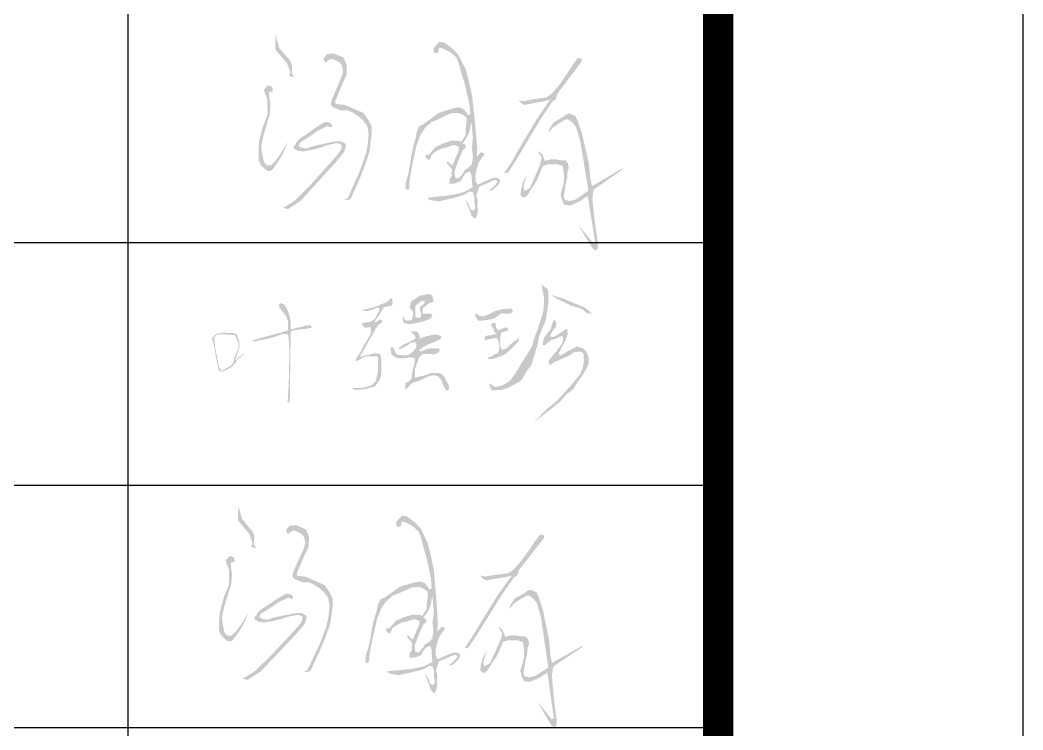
# Model space of a CAD drawing. Extents: x -3102990 to -851544, y -5293060 to -2540151.
# Drawn here: x -2246827 to -2243536, y -2664067 to -2661736 of the extents above; entities that cross this region are included whole.
import ezdxf

# ---------------------------------------------------------------- set-up
doc = ezdxf.new("R2010")
doc.units = 0
doc.header["$LTSCALE"] = 1000
doc.layers.get('0').update_dxf_attribs({"linetype": 'CONTINUOUS'})
doc.layers.add('HATCH', color=254, linetype='CONTINUOUS')
doc.layers.add('PUB_TITLE', color=4, linetype='CONTINUOUS')
doc.layers.add('yichutu', color=7, linetype='CONTINUOUS', true_color=0xffffff, plot=False)

# ---------------------------------------------------------------- blocks, each defined once
blk = doc.blocks.new('A$C16496DF1')
at = {"layer": 'HATCH'}
h = blk.add_hatch(color=256, dxfattribs=at)
h.paths.add_polyline_path([(102600, 10840.2), (102594, 10836.9), (102575.1, 10825.5), (102556.2, 10812), (102543.1, 10794.7), (102545.4, 10807.3), (102559, 10829.2), (102592.4, 10848.8), (102601.5, 10856.8), (102612.3, 10859.2), (102630.8, 10851.4), (102638.8, 10836.6), (102644.8, 10817.6), (102652.9, 10795), (102675.5, 10694.9), (102681, 10643.2), (102686, 10620.6), (102786.4, 10679.9), (102784.1, 10674.1), (102692.8, 10610.7), (102689.4, 10602.3), (102687.2, 10576.6), (102692.3, 10527.1), (102698, 10483), (102705.7, 10431.3), (102704.7, 10415.9), (102698.6, 10409.3), (102687.9, 10416.4), (102640.5, 10493.4), (102688, 10436.7), (102696.1, 10438.5), (102671.7, 10589), (102650.6, 10574.2), (102631.4, 10564.3), (102614, 10557.7), (102594.8, 10559.1), (102587.1, 10576.9), (102582.8, 10594.4), (102591.2, 10622.7), (102594.7, 10645.6), (102593.2, 10666), (102589.7, 10687.2), (102572.7, 10692.8), (102542.1, 10692.6), (102524.8, 10687.6), (102515.1, 10663.2), (102503.8, 10637.7), (102486.5, 10611.2), (102474.8, 10591.6), (102463.3, 10582.6), (102451.2, 10590.8), (102453.1, 10608.1), (102457.8, 10630), (102472.6, 10658.6), (102460.9, 10620.8), (102463.7, 10605), (102482.4, 10615.1), (102501.2, 10658), (102514.2, 10687.8), (102520.4, 10709.1), (102520.2, 10717.1), (102510.6, 10730), (102507.6, 10736.8), (102522.2, 10726.5), (102527, 10714.4), (102531.2, 10703.7), (102550.2, 10708.6), (102566.2, 10709), (102582.5, 10705.9), (102598.3, 10705.8), (102606.6, 10696.9), (102609.8, 10680.9), (102605.3, 10668), (102604.7, 10649.5), (102598.5, 10622.6), (102595.5, 10600.7), (102593.3, 10586.8), (102595.9, 10576.2), (102611.1, 10571.8), (102632.4, 10576.9), (102674.3, 10605.5), (102652.9, 10735), (102646.8, 10771.4), (102637.6, 10800.4), (102633.9, 10813.8), (102626.1, 10824.2), (102618.3, 10832.9), (102605.5, 10840.7)])
h.paths.add_polyline_path([(102631.2, 11002.5), (102651.7, 11029.8), (102652.3, 11040.5), (102638.7, 11040.8), (102622.3, 11019), (102607.8, 10995.6), (102577.6, 10951.9), (102555.1, 10925.6), (102535.9, 10911.9), (102495.9, 10906.3), (102460.7, 10899.7), (102445, 10903.4), (102452.6, 10894.3), (102463.5, 10887.5), (102530.2, 10899.6), (102548.7, 10905.1), (102503.5, 10839), (102456.8, 10760.6), (102420.4, 10697.1), (102397.2, 10662.5), (102410.7, 10665.4), (102438.3, 10708.4), (102517.7, 10841.5), (102555.7, 10898.1), (102567.2, 10906), (102572.3, 10924.1)])
h.paths.add_polyline_path([(102247.3, 10646.3), (102237, 10648.8), (102234.6, 10668.7), (102246, 10701.5), (102262.6, 10740.4), (102270.5, 10745.4), (102272.1, 10753.4), (102266.9, 10758.2), (102261.3, 10760.4), (102271.6, 10775.3), (102279.8, 10790.5), (102285.2, 10804), (102289, 10832.8), (102291.4, 10818.3), (102295.4, 10779.4), (102291.5, 10749), (102295.5, 10715.4), (102291.6, 10692.1), (102278.4, 10679.4), (102268.2, 10674.3), (102264.2, 10665.6), (102255.9, 10654.2)], flags=16)
h.paths.add_polyline_path([(102183.8, 11064.8), (102179.8, 11058.6), (102167.7, 11058.2), (102165.8, 11073), (102174.8, 11083.9), (102184.8, 11094.5), (102200.3, 11093), (102227.3, 11073.5), (102247.2, 11053.1), (102272.1, 11003.2), (102281.4, 10967.8), (102292.6, 10917.7), (102302, 10829.7), (102309.5, 10742), (102307.6, 10716.7), (102321.9, 10732.7), (102334, 10727.4), (102324.6, 10714.4), (102313.1, 10695.9), (102308, 10676.5), (102303.4, 10655.8), (102304.1, 10637.7), (102310.8, 10625.6), (102351.1, 10644.1), (102363.9, 10648.5), (102379.7, 10647.4), (102384.9, 10638), (102380.9, 10628.1), (102372.5, 10618.8), (102359.7, 10607.7), (102347.9, 10605.6), (102358.4, 10615), (102370.5, 10627), (102376.5, 10636.7), (102366.9, 10641.5), (102315.3, 10618.6), (102311.6, 10606.4), (102306.5, 10588.7), (102311, 10571.8), (102309.5, 10555), (102311.8, 10541.9), (102309.3, 10528.3), (102306.2, 10518.2), (102300.9, 10513.2), (102289.7, 10525.2), (102286.8, 10535.8), (102280, 10551.7), (102275.6, 10563.3), (102269.6, 10579.3), (102282.2, 10559.8), (102287.2, 10545.1), (102298.3, 10539.7), (102302.6, 10550.7), (102300.1, 10569.1), (102299.6, 10585.8), (102294.2, 10601.6), (102283.6, 10603.5), (102272.1, 10595.8), (102261.7, 10591), (102240.2, 10584.5), (102225.4, 10580.5), (102206.9, 10576.5), (102185.4, 10571), (102165, 10573), (102150.3, 10577.4), (102145.9, 10582), (102156.2, 10584), (102178.4, 10586.5), (102200.4, 10588.6), (102232.8, 10593.1), (102266.3, 10601.4), (102294.2, 10617.1), (102291.9, 10635), (102290.3, 10655.9), (102286.5, 10668.7), (102274.1, 10665), (102265.2, 10655.5), (102256.1, 10637.5), (102232.3, 10628.6), (102217.8, 10628.7), (102219.1, 10643.7), (102226.5, 10655.4), (102224.1, 10662.4), (102227, 10675.4), (102220.1, 10684.3), (102209.5, 10695.6), (102211.4, 10703.8), (102221.1, 10693.8), (102228.1, 10689.1), (102247.6, 10735.5), (102249.1, 10750), (102234.8, 10755.6), (102223.5, 10753.1), (102207.1, 10747.4), (102194.3, 10744.9), (102180.5, 10738.6), (102169.5, 10731.2), (102162.5, 10726.5), (102157.4, 10717.2), (102153.8, 10708.3), (102149.7, 10706.2), (102139.7, 10716.7), (102141.1, 10723.7), (102150.4, 10723.3), (102161.6, 10737.2), (102172.1, 10749.5), (102201.8, 10762.6), (102226.1, 10770.4), (102250.2, 10769.3), (102257.6, 10766.8), (102270.9, 10788.3), (102271.6, 10807.8), (102273, 10821.9), (102275.1, 10835.6), (102273.7, 10846.1), (102264.5, 10854), (102246.2, 10861.3), (102221.6, 10859.7), (102194.7, 10846.5), (102159.2, 10830.9), (102138.1, 10812), (102122.8, 10788.9), (102118, 10775.7), (102108.8, 10750.2), (102105.5, 10733.6), (102095, 10683.7), (102090, 10655.6), (102086.7, 10631.9), (102087, 10618.6), (102083.1, 10607.5), (102074, 10612), (102075, 10633.3), (102083, 10659.3), (102088.7, 10690.4), (102094.3, 10726.8), (102100.2, 10754.6), (102107.9, 10781.2), (102110.5, 10798.5), (102116.4, 10813.1), (102120, 10818.7), (102132.7, 10824.5), (102182.8, 10861.2), (102229.3, 10876), (102251.5, 10879.7), (102266.3, 10872.3), (102273, 10863), (102280.3, 10853.5), (102286.7, 10858.3), (102283.7, 10889.8), (102269.9, 10950), (102255.6, 10997.8), (102248.9, 11021.9), (102241, 11042.8), (102221.9, 11060), (102196.1, 11073.2), (102185.2, 11075.4), (102181.8, 11069.7)])
h.paths.add_polyline_path([(101736.7, 10745.9), (101722.8, 10752), (101727.9, 10763.5), (101763, 10786.1), (101786.9, 10803.2), (101809.4, 10814.4), (101817.9, 10818.6), (101825.4, 10814.2), (101832.5, 10815.2), (101832.9, 10822.5), (101824.6, 10829.3), (101809.6, 10831.4), (101779.4, 10813.1), (101749.2, 10791.3), (101729.8, 10779), (101716.5, 10765.5), (101712.4, 10755.1), (101708, 10754), (101706.5, 10746.7), (101711.3, 10741.5), (101723.3, 10736.3), (101739.8, 10734.8), (101768.3, 10740.1), (101797.1, 10747.9), (101823.1, 10757), (101844.7, 10761.1), (101853.2, 10761.7), (101865, 10755.9), (101863.1, 10741.8), (101849.6, 10722.6), (101762.5, 10625.3), (101712, 10574.6), (101687.8, 10558.7), (101671.8, 10549.2), (101688.7, 10545.6), (101730.2, 10572.9), (101800.9, 10650.5), (101846.5, 10700.7), (101872.3, 10732.3), (101877.2, 10747.2), (101878.2, 10758.6), (101866.2, 10766.9), (101852.6, 10768.7), (101832, 10765.7), (101810.7, 10760.9), (101779.7, 10753.8), (101766.3, 10750.7), (101751.1, 10744.8)])
h.paths.add_polyline_path([(101821.6, 11034.6), (101811.3, 11025.9), (101804.6, 11038.7), (101815.4, 11053.7), (101837.4, 11056.7), (101870.5, 11043), (101881.2, 11020), (101880.3, 10985.6), (101870.1, 10964), (101842.7, 10897.9), (101845.6, 10890.3), (101858.6, 10889.4), (101874, 10887.6), (101911, 10871.9), (101935.7, 10861.5), (101951.7, 10838.3), (101963, 10817), (101963.1, 10793), (101955.8, 10734.2), (101941, 10689.3), (101924, 10646.4), (101894.8, 10580.4), (101885.8, 10574.8), (101871.6, 10577), (101883.1, 10580.2), (101890.2, 10594.4), (101924.1, 10671.1), (101944.2, 10727.6), (101950.5, 10761.9), (101952.9, 10793.5), (101948.1, 10819.2), (101933.7, 10838), (101918.2, 10851.4), (101897.9, 10863.9), (101881.6, 10870.4), (101871.5, 10869.5), (101863.1, 10869), (101849.2, 10874.5), (101837.1, 10879.3), (101831.4, 10884.5), (101828.7, 10892.4), (101832.6, 10905.9), (101864.4, 10980.4), (101869.5, 10998.8), (101865.1, 11017.3), (101857.8, 11026.9), (101845, 11033.8), (101833.3, 11038.5), (101828.4, 11038.3)])
h.paths.add_polyline_path([(101628, 10908.7), (101625.6, 10928.8), (101636.8, 10931.9), (101639.1, 10937.9), (101635.4, 10947.5), (101621.8, 10951.2), (101609.2, 10937.1), (101612, 10926.7), (101620.6, 10905.9), (101621.2, 10881.2), (101621.6, 10857.3), (101614.9, 10839.1), (101606, 10816.6), (101599.6, 10791.8), (101594.5, 10771.8), (101591.6, 10749.8), (101591.8, 10721.6), (101592.4, 10703.1), (101600.4, 10688.2), (101617.2, 10673.5), (101625.4, 10670.2), (101636.1, 10673.3), (101652.2, 10695.3), (101667.7, 10719.8), (101678.3, 10742.6), (101688, 10767.2), (101678, 10750.2), (101669.9, 10736.6), (101659.6, 10721.1), (101648.2, 10704.6), (101632.7, 10689.3), (101618.9, 10689.6), (101609.8, 10699.9), (101603.9, 10725.6), (101600.5, 10750.2), (101607.3, 10784.3), (101624.4, 10843.9), (101628.2, 10853.3), (101629.3, 10868), (101631, 10890.3)])
h.paths.add_polyline_path([(101646.8, 11068.9), (101647.1, 11117.1), (101654.4, 11092.7), (101660.2, 11073.5), (101672.6, 11059.5), (101679.7, 11050.4), (101695.4, 11033.4), (101701.6, 11017.5), (101701.3, 11003.3), (101701, 10989.1), (101709.4, 10978.6), (101691.9, 10982), (101696.5, 10993.6), (101684.9, 11025.1)])
h = blk.add_hatch(color=256, dxfattribs=at)
h.paths.add_polyline_path([(101936.7, 10211.4), (101939.2, 10211), (101950.7, 10211.3), (101961.4, 10214.1), (101975.5, 10219.6), (101981.4, 10221.3), (101986.4, 10221.3), (101988.9, 10215.1), (101984.4, 10206.1), (101980.9, 10199.5), (101975.4, 10188), (101970.1, 10182.8), (101963.9, 10178), (101955.5, 10174.5), (101947.5, 10173.4), (101934, 10172), (101931.5, 10164.8), (101940.2, 10156.1), (101960.8, 10157.5), (101961.3, 10148.7), (101960.4, 10137.7), (101953.8, 10124.1), (101945.5, 10111.6), (101936.1, 10096.7), (101929.5, 10081.7), (101921.1, 10067.8), (101912.4, 10056), (101910, 10045.6), (101923.2, 10051.1), (101936.4, 10059.1), (101946.2, 10061.9), (101967.7, 10061.9), (101972.2, 10062.3), (101981.6, 10062.3), (101984.6, 10057.7), (101983.3, 10045.9), (101983.3, 10022.8), (101983.3, 10011.4), (101980.2, 9998.7), (101977.2, 9981.7), (101964, 9968.1), (101950.9, 9962.9), (101930.8, 9958.1), (101916.8, 9958.1), (101898, 9958.1), (101905.9, 9952.8), (101922.5, 9952.8), (101940, 9954.1), (101973.7, 9963.3), (101981.1, 9972.9), (101986.3, 9981.2), (101992.5, 9990.8), (101995.1, 10013.1), (101995.1, 10045.9), (101994.2, 10054.7), (101992.5, 10063.8), (101989.4, 10070), (101975, 10071.7), (101968.4, 10071.3), (101953.5, 10066.9), (101941.7, 10065.2), (101933.9, 10062.5), (101924.2, 10060.8), (101928.6, 10069.1), (101935.6, 10080.5), (101946.5, 10101), (101965.3, 10132.9), (101971.5, 10143.8), (101976.7, 10155.2), (101980.7, 10159.6), (101989.8, 10169.2), (101995.5, 10172.3), (101997.7, 10176.2), (101995.5, 10182.3), (101987.7, 10182.3), (101983.3, 10177.9), (101975, 10173.1), (101973.2, 10176.2), (101984.7, 10193.5), (101998.6, 10215.3), (102003.2, 10223.4), (102017.3, 10226.2), (102027.6, 10228.7), (102030.4, 10230.8), (102031.8, 10241.1), (102029.7, 10248.9), (102024.8, 10254.9), (102021.2, 10247.8), (102012.4, 10240), (102006, 10237.2), (101994.4, 10233), (101982, 10227), (101966.1, 10222.4), (101951, 10218), (101929.4, 10212.9), (101930.1, 10212.6), (101931.1, 10212.4), (101931.9, 10212.1), (101933.9, 10211.7), (101934.6, 10211.7)])
h.paths.add_polyline_path([(101572.5, 10114.4), (101575.1, 10115.5), (101635.2, 10132), (101673.9, 10142.6), (101688.3, 10147.9), (101688.3, 10159.6), (101688.8, 10176.1), (101684.1, 10189.1), (101680, 10196.7), (101672.3, 10206.8), (101666.3, 10214.6), (101660.6, 10221.5), (101658.8, 10230.9), (101662.9, 10236.8), (101675.3, 10232.1), (101683, 10222.1), (101690.6, 10203.8), (101693.6, 10192), (101697.6, 10176), (101697.6, 10156.1), (101697.7, 10150.8), (101721.3, 10156.1), (101735, 10159.2), (101748.4, 10163.8), (101762.5, 10163.8), (101767.2, 10156.1), (101750.1, 10152.6), (101717.7, 10149), (101698.9, 10146.1), (101697.1, 10134.3), (101694.2, 9910.5), (101685.9, 9910.5), (101688.3, 9924.7), (101690.9, 9975.3), (101692, 10025.6), (101693.5, 10070.3), (101691.6, 10101.3), (101691.1, 10113.8), (101689.7, 10128.7), (101685.9, 10134.7), (101677.8, 10135.6), (101667, 10133.8), (101657.3, 10130.4), (101640.9, 10124.7), (101621.6, 10119.1), (101600, 10115.7), (101580.8, 10110.7), (101575, 10111.9), (101572.8, 10113.6)])
h.paths.add_polyline_path([(102553.9, 10163.2), (102557.6, 10175.6), (102563.8, 10182.4), (102568.8, 10171.9), (102568.1, 10158.9), (102556.4, 10145.2), (102547.7, 10128.5), (102557, 10124.8), (102573.1, 10132.2), (102596.7, 10149.6), (102604.1, 10152.7), (102606.6, 10134.7), (102602.2, 10122.3), (102597.3, 10110.5), (102587.4, 10093.8), (102576.2, 10069.7), (102582.4, 10064.1), (102607.2, 10079.6), (102636.3, 10094.4), (102656.2, 10087.6), (102666.7, 10078.3), (102675.4, 10058.5), (102675.4, 10041.8), (102669.2, 10023.8), (102653.1, 9997.2), (102638.2, 9977.3), (102625.2, 9955), (102602.2, 9937.1), (102579.9, 9911.7), (102553.9, 9891.2), (102533.3, 9875.1), (102495.6, 9845.4), (102537.8, 9889.4), (102571.2, 9916), (102602.2, 9950.7), (102620.9, 9971.1), (102646.3, 10002.1), (102655.6, 10024.4), (102659.3, 10047.3), (102658.7, 10070.3), (102648.8, 10077.7), (102627.1, 10075.8), (102610.9, 10064.7), (102599.8, 10059.7), (102571.9, 10047.3), (102560, 10042.1), (102555.7, 10036.8), (102545.8, 10034.3), (102543.7, 10042.9), (102543.7, 10047.3), (102552, 10057.9), (102561.3, 10070.3), (102569.4, 10077.7), (102575.6, 10088.2), (102586.1, 10101.2), (102591.1, 10114.3), (102591.1, 10127.3), (102584.3, 10127.3), (102576.2, 10124.8), (102572.5, 10121.7), (102550.8, 10114.9), (102537.1, 10103.7), (102530.2, 10098), (102524.1, 10100), (102526, 10113.6), (102530.3, 10126), (102541.5, 10140.3), (102550.3, 10151.5)])
h.paths.add_polyline_path([(102570.7, 10250.9), (102551.7, 10263.8), (102569.2, 10258.5), (102590.8, 10251.9), (102622.4, 10238.7), (102663.9, 10221.4), (102686.3, 10203), (102668.8, 10203), (102656.7, 10215.1), (102643, 10221.2), (102617.9, 10228.1), (102598.9, 10237.9)])
h.paths.add_polyline_path([(102541.8, 10281.3), (102519.8, 10298), (102528.1, 10256.9), (102528.1, 10233.4), (102525.8, 10209.1), (102515.2, 10173.4), (102506.1, 10148.3), (102495, 10117.8), (102490.9, 10098.9), (102474.9, 10071.5), (102453.6, 10038.1), (102440.7, 10015.3), (102418.6, 9984.1), (102408, 9975.8), (102389, 9965.1), (102366.9, 9961.3), (102350.2, 9973.5), (102350.2, 9964.4), (102356.3, 9950.7), (102370.7, 9950.7), (102391.2, 9952.2), (102414.1, 9960.6), (102448.3, 9978.8), (102455.9, 9985.6), (102471.9, 10013.8), (102487.1, 10033.5), (102506.8, 10098.9), (102512.9, 10127.8), (102524.3, 10157.4), (102534.2, 10180.2), (102538.8, 10209.8), (102541.8, 10230.3), (102543.3, 10254.7)])
h.paths.add_polyline_path([(102372.8, 10134.6), (102364, 10145.4), (102362, 10153.5), (102355.3, 10161.5), (102355.3, 10168.9), (102368.7, 10172.9), (102371.4, 10156.1), (102378.2, 10147.4), (102391.6, 10152.8), (102405, 10157.5), (102413.1, 10148.1), (102403.7, 10144.1), (102393.6, 10142), (102387.6, 10139.3), (102384.9, 10122.6), (102384.2, 10099.7), (102386.9, 10089), (102390.9, 10084.3), (102393.6, 10084.3), (102405.7, 10089), (102421.2, 10103.7), (102441.3, 10117.9), (102446.7, 10122.6), (102446.7, 10115.2), (102439.3, 10105.8), (102427.2, 10092.3), (102409.7, 10076.2), (102401.6, 10068.7), (102386.9, 10062.8), (102360, 10052.7), (102353.9, 10052.7), (102343.9, 10052.7), (102345.9, 10058.7), (102356, 10061.4), (102365.4, 10067.5), (102377.5, 10072.8), (102380.8, 10081.6), (102382.2, 10095), (102378.2, 10114.5), (102372.1, 10123.2), (102363.4, 10121.2), (102358.1, 10120), (102345.9, 10117.9), (102335.8, 10113.8), (102332.8, 10121.2), (102335.8, 10127.9), (102345.9, 10131.3), (102354.6, 10131.3), (102363.4, 10134.6)])
h.paths.add_polyline_path([(102374.8, 10193.1), (102365.4, 10186.4), (102344.5, 10181.7), (102319.7, 10179), (102312.9, 10179), (102303.5, 10191.7), (102302.9, 10203.8), (102315.6, 10195.8), (102330.4, 10193.1), (102349.9, 10201.1), (102366.7, 10209.9), (102390.3, 10216.6), (102421.2, 10219.3), (102427.2, 10207.9), (102415.3, 10201.6), (102403.7, 10201.6), (102388.9, 10203.2)])
h.paths.add_polyline_path([(102051.3, 10088.6), (102053.8, 10084.7), (102076.4, 10095.1), (102090.7, 10106.2), (102105, 10108.8), (102109.3, 10103), (102109.3, 10090.8), (102096.6, 10075.5), (102084.4, 10067), (102072.7, 10064.9), (102044.6, 10067.5), (102038.8, 10080.2), (102034.1, 10091.3), (102025, 10091.3), (102025, 10081.3), (102028.2, 10068.6), (102038.3, 10060.6), (102047.3, 10055.9), (102071.1, 10055.9), (102084.9, 10058.5), (102104.5, 10056.9), (102104.5, 10046.4), (102103.4, 10040), (102100.8, 10028.9), (102094.4, 10001.9), (102094.4, 9991.3), (102086.5, 9980.2), (102073.3, 9973.8), (102073.3, 9962.2), (102073.3, 9951.6), (102083.8, 9961.7), (102095.5, 9974.4), (102114, 9980.2), (102129.9, 9986.5), (102143.7, 9994.5), (102162.2, 9999.2), (102172.8, 9999.2), (102183.4, 9994.5), (102193, 9981.8), (102198.8, 9964.8), (102203, 9956.9), (102209.9, 9948.4), (102217.2, 9954.3), (102216.8, 9962.7), (102212, 9974.4), (102205.7, 9986.5), (102200.4, 9996.6), (102196.1, 10001.4), (102184.5, 10007.2), (102171.8, 10007.2), (102158.5, 10007.2), (102136.3, 9999.2), (102115.6, 9995), (102105, 9990.8), (102105, 10006.7), (102105, 10020.9), (102114.6, 10046.9), (102118.3, 10058.5), (102129.9, 10069.6), (102138.9, 10070.2), (102159.6, 10069.1), (102168.1, 10069.1), (102178.1, 10072.3), (102186.6, 10080.2), (102186.6, 10085), (102179.7, 10088.2), (102171.2, 10088.2), (102159.6, 10088.2), (102145.8, 10086.1), (102133.6, 10081.3), (102120.9, 10078.1), (102118.3, 10080.8), (102128.3, 10090.3), (102145.3, 10099.8), (102175, 10112), (102188.7, 10118.3), (102191.9, 10125.2), (102187.7, 10129.5), (102173.9, 10133.7), (102171.8, 10133.7), (102141.6, 10127.9), (102127.8, 10123.6), (102119.9, 10118.3), (102119.9, 10127.3), (102116.2, 10137.9), (102109.8, 10143.8), (102100.3, 10144.3), (102089.7, 10144.3), (102099.2, 10135.8), (102105.4, 10130.4), (102106.6, 10120.5), (102099.2, 10115.7), (102083.3, 10107.8), (102065.8, 10099.8), (102054.2, 10090.8)])
h.paths.add_polyline_path([(102138.4, 10242.1), (102129.2, 10245.4), (102113.8, 10234.7), (102106.4, 10226.8), (102106.4, 10217.5), (102106.4, 10203.6), (102106.4, 10191.1), (102114.8, 10188.8), (102122.7, 10189.2), (102125.4, 10203.1), (102121.3, 10212.4), (102121.3, 10224.9), (102131.9, 10231.9)], flags=16)
h.paths.add_polyline_path([(102087.4, 10179.9), (102094, 10180.8), (102099.8, 10198.1), (102097.6, 10209.6), (102087.5, 10221.9), (102091.8, 10241.4), (102120, 10260.9), (102150.3, 10266.7), (102161.9, 10262.4), (102166.2, 10241.4), (102148.9, 10234.9), (102130.1, 10219), (102130.1, 10202.4), (102157.6, 10202.4), (102162.6, 10196.6), (102159, 10189.4), (102151.8, 10183.6), (102123.6, 10174.3), (102100.5, 10169.9), (102086, 10167.8), (102068, 10171.4), (102064.3, 10184.4), (102064.3, 10190.1), (102069.7, 10189.7), (102069.7, 10184.1), (102074.8, 10179.9)])
h.paths.add_polyline_path([(101436.9, 10127.1), (101439.3, 10120.7), (101444.6, 10100.1), (101447.6, 10085.2), (101450.6, 10067.6), (101454.9, 10043.4), (101461.9, 10015.6), (101466.2, 10013.2), (101473.5, 10011.3), (101501.4, 10025.8), (101516.3, 10040.8), (101522.3, 10051.4), (101538.5, 10064.3), (101543.9, 10072.6), (101537, 10067.8), (101534.1, 10063.1), (101523.8, 10056.9), (101520.4, 10052.4), (101514.9, 10048.4), (101518.3, 10061.2), (101524.2, 10076.3), (101528.1, 10087.8), (101529.2, 10098.7), (101528.3, 10113.4), (101522.8, 10126.1), (101520.8, 10132.7), (101514.2, 10137.6), (101503.4, 10139.1), (101486.9, 10139.1), (101474.4, 10139.4), (101455.2, 10136.4), (101445.4, 10129.6), (101444, 10125), (101442.9, 10123.9), (101439.6, 10125)])
h.paths.add_polyline_path([(101454.3, 10132.6), (101446.6, 10123.6), (101449.1, 10092), (101453.6, 10070.1), (101457.5, 10048.3), (101462.7, 10025.7), (101471, 10014.1), (101502, 10032.2), (101509.7, 10042.5), (101512.3, 10058.6), (101525.2, 10087.5), (101525.8, 10106.2), (101514.2, 10132), (101472.3, 10134.5)], flags=16)
h = blk.add_hatch(color=256, dxfattribs=at)
h.paths.add_polyline_path([(102472.7, 9276.5), (102466.6, 9273.3), (102447.5, 9262.3), (102428.3, 9249.1), (102414.8, 9232.1), (102417.4, 9244.6), (102431.5, 9266.3), (102465.3, 9285.1), (102474.5, 9293), (102485.4, 9295.3), (102503.7, 9287.1), (102511.4, 9272.1), (102517, 9253), (102524.7, 9230.3), (102545.3, 9129.6), (102549.8, 9077.9), (102554.3, 9055.2), (102655.9, 9112.5), (102653.5, 9106.8), (102561, 9045.2), (102557.4, 9036.8), (102554.6, 9011.2), (102558.9, 8961.6), (102563.6, 8917.4), (102570.3, 8865.6), (102569, 8850.2), (102562.8, 8843.7), (102552.2, 8851), (102506.4, 8929), (102552.8, 8871.3), (102560.9, 8873), (102539.4, 9023.9), (102518, 9009.5), (102498.6, 9000), (102481.1, 8993.7), (102461.9, 8995.5), (102454.6, 9013.4), (102450.7, 9031), (102459.6, 9059.2), (102463.5, 9082), (102462.4, 9102.4), (102459.4, 9123.7), (102442.5, 9129.6), (102411.9, 9130), (102394.5, 9125.3), (102384.3, 9101.1), (102372.6, 9075.9), (102354.7, 9049.7), (102342.6, 9030.3), (102330.9, 9021.6), (102319.1, 9030), (102321.2, 9047.3), (102326.4, 9069.1), (102341.7, 9097.4), (102329.3, 9059.9), (102331.8, 9044), (102350.7, 9053.7), (102370.3, 9096.2), (102383.9, 9125.8), (102390.5, 9146.9), (102390.5, 9154.9), (102381.1, 9168), (102378.3, 9174.9), (102392.7, 9164.3), (102397.2, 9152.1), (102401.2, 9141.3), (102420.3, 9145.8), (102436.3, 9145.9), (102452.5, 9142.5), (102468.3, 9142.1), (102476.4, 9133), (102479.4, 9117), (102474.6, 9104.2), (102473.7, 9085.7), (102467, 9058.9), (102463.4, 9037), (102461.1, 9023.2), (102463.4, 9012.6), (102478.6, 9007.9), (102499.9, 9012.6), (102542.4, 9040.3), (102523.5, 9170.2), (102518.1, 9206.8), (102509.5, 9235.9), (102506, 9249.3), (102498.5, 9259.9), (102490.8, 9268.8), (102478.2, 9276.8)])
h.paths.add_polyline_path([(102507.1, 9438.1), (102528.1, 9465), (102528.9, 9475.7), (102515.3, 9476.2), (102498.5, 9454.8), (102483.6, 9431.7), (102452.4, 9388.5), (102429.5, 9362.8), (102410, 9349.3), (102369.9, 9344.6), (102334.6, 9338.7), (102318.9, 9342.7), (102326.3, 9333.4), (102337.2, 9326.4), (102404, 9337.2), (102422.6, 9342.3), (102376.1, 9277.1), (102328, 9199.7), (102290.3, 9136.9), (102266.5, 9102.8), (102280, 9105.3), (102308.4, 9147.8), (102390.4, 9279.4), (102429.5, 9335.2), (102441.1, 9342.9), (102446.6, 9360.8)])
h.paths.add_polyline_path([(102116.3, 9089.5), (102105.9, 9092.2), (102104, 9112.1), (102116, 9144.7), (102133.4, 9183.3), (102141.4, 9188.1), (102143.1, 9196.1), (102138.1, 9201), (102132.5, 9203.3), (102143, 9218), (102151.5, 9233), (102157.2, 9246.5), (102161.6, 9275.2), (102163.7, 9260.6), (102167, 9221.6), (102162.4, 9191.3), (102165.7, 9157.7), (102161.4, 9134.4), (102148, 9122), (102137.7, 9117), (102133.5, 9108.4), (102125, 9097.3)], flags=16)
h.paths.add_polyline_path([(102060.9, 9509.1), (102056.9, 9503), (102044.8, 9502.9), (102043.1, 9517.7), (102052.4, 9528.5), (102062.5, 9538.9), (102078, 9537.1), (102104.6, 9517), (102124.2, 9496.2), (102148, 9445.8), (102156.6, 9410.3), (102166.9, 9359.9), (102174.5, 9271.8), (102180.3, 9183.9), (102177.9, 9158.7), (102192.6, 9174.4), (102204.5, 9168.9), (102194.9, 9156), (102183, 9137.8), (102177.5, 9118.5), (102172.5, 9097.9), (102172.8, 9079.8), (102179.3, 9067.6), (102220, 9085.3), (102232.8, 9089.4), (102248.6, 9088), (102253.6, 9078.5), (102249.5, 9068.7), (102240.9, 9059.6), (102227.9, 9048.7), (102216, 9046.8), (102226.7, 9056.1), (102239.1, 9067.8), (102245.2, 9077.3), (102235.7, 9082.4), (102183.7, 9060.4), (102179.8, 9048.4), (102174.3, 9030.8), (102178.5, 9013.8), (102176.7, 8997), (102178.7, 8983.8), (102175.9, 8970.3), (102172.6, 8960.3), (102167.3, 8955.4), (102156.2, 8967.6), (102153.6, 8978.2), (102147, 8994.3), (102142.9, 9006), (102137.3, 9022.1), (102149.5, 9002.3), (102154.2, 8987.5), (102165.1, 8981.9), (102169.7, 8992.8), (102167.5, 9011.3), (102167.4, 9028), (102162.2, 9043.9), (102151.7, 9046), (102140, 9038.5), (102129.5, 9033.9), (102108, 9027.8), (102093.1, 9024.1), (102074.5, 9020.5), (102052.9, 9015.4), (102032.5, 9017.8), (102017.9, 9022.5), (102013.6, 9027.2), (102023.9, 9029), (102046.2, 9031), (102068.2, 9032.7), (102100.7, 9036.6), (102134.3, 9044.2), (102162.6, 9059.4), (102160.6, 9077.3), (102159.4, 9098.2), (102155.8, 9111.1), (102143.5, 9107.7), (102134.3, 9098.4), (102124.9, 9080.5), (102100.9, 9072.1), (102086.4, 9072.5), (102087.9, 9087.5), (102095.6, 9099), (102093.4, 9106.1), (102096.5, 9119), (102089.8, 9128), (102079.4, 9139.5), (102081.4, 9147.6), (102090.9, 9137.5), (102097.9, 9132.6), (102118.2, 9178.7), (102120, 9193.1), (102105.9, 9199), (102094.5, 9196.7), (102078, 9191.3), (102065.2, 9189.1), (102051.3, 9183.1), (102040.2, 9175.9), (102033, 9171.4), (102027.7, 9162.2), (102024, 9153.3), (102019.8, 9151.3), (102010.1, 9162), (102011.6, 9169), (102020.8, 9168.4), (102032.3, 9182.1), (102043.1, 9194.2), (102073, 9206.7), (102097.5, 9214), (102121.5, 9212.4), (102128.9, 9209.8), (102142.7, 9231), (102143.7, 9250.5), (102145.4, 9264.6), (102147.8, 9278.2), (102146.5, 9288.7), (102137.5, 9296.8), (102119.4, 9304.4), (102094.7, 9303.4), (102067.5, 9290.7), (102031.8, 9275.8), (102010.3, 9257.3), (101994.5, 9234.5), (101989.5, 9221.5), (101979.8, 9196.1), (101976.2, 9179.6), (101964.7, 9129.8), (101959.1, 9101.8), (101955.4, 9078.3), (101955.5, 9064.9), (101951.3, 9053.9), (101942.3, 9058.6), (101943.7, 9079.8), (101952.2, 9105.7), (101958.6, 9136.7), (101964.8, 9173), (101971.2, 9200.7), (101979.5, 9227.1), (101982.5, 9244.3), (101988.6, 9258.8), (101992.4, 9264.4), (102005.1, 9269.9), (102056, 9305.7), (102102.8, 9319.5), (102125, 9322.8), (102139.7, 9315.1), (102146.2, 9305.7), (102153.3, 9296), (102159.7, 9300.7), (102157.4, 9332.3), (102144.8, 9392.7), (102131.5, 9440.8), (102125.2, 9465), (102117.7, 9486), (102099, 9503.6), (102073.5, 9517.3), (102062.5, 9519.7), (102059.1, 9514.1)])
h.paths.add_polyline_path([(101607.7, 9199.1), (101593.9, 9205.4), (101599.2, 9216.8), (101634.8, 9238.8), (101659, 9255.4), (101681.7, 9266.1), (101690.3, 9270.2), (101697.7, 9265.6), (101704.9, 9266.5), (101705.3, 9273.7), (101697.2, 9280.7), (101682.3, 9283.1), (101651.7, 9265.4), (101621, 9244.2), (101601.5, 9232.3), (101587.9, 9219), (101583.6, 9208.8), (101579.1, 9207.8), (101577.5, 9200.4), (101582.2, 9195.2), (101594.2, 9189.8), (101610.5, 9188), (101639.2, 9192.7), (101668.1, 9199.9), (101694.3, 9208.5), (101715.9, 9212.2), (101724.5, 9212.6), (101736.2, 9206.6), (101734, 9192.5), (101720.1, 9173.6), (101631.2, 9078), (101579.6, 9028.3), (101555.1, 9012.9), (101538.9, 9003.7), (101555.8, 8999.7), (101597.8, 9026.3), (101670, 9102.4), (101716.6, 9151.8), (101743, 9182.8), (101748.2, 9197.6), (101749.4, 9209), (101737.5, 9217.6), (101724, 9219.6), (101703.3, 9217), (101681.9, 9212.6), (101650.9, 9206.2), (101637.3, 9203.3), (101622.1, 9197.7)])
h.paths.add_polyline_path([(101698.2, 9486.1), (101687.7, 9477.6), (101681.3, 9490.5), (101692.4, 9505.3), (101714.5, 9507.9), (101747.3, 9493.5), (101757.5, 9470.3), (101756, 9435.9), (101745.4, 9414.5), (101716.7, 9348.9), (101719.4, 9341.3), (101732.4, 9340.2), (101747.7, 9338), (101784.5, 9321.6), (101808.9, 9310.7), (101824.5, 9287.3), (101835.4, 9265.7), (101835, 9241.7), (101826.6, 9183.1), (101810.8, 9138.5), (101793, 9096), (101762.5, 9030.5), (101753.4, 9025.1), (101739.3, 9027.6), (101750.8, 9030.5), (101758.2, 9044.6), (101793.6, 9120.6), (101814.8, 9176.7), (101821.8, 9210.9), (101824.8, 9242.4), (101820.5, 9268.2), (101806.5, 9287.3), (101791.2, 9301), (101771.2, 9313.9), (101755, 9320.7), (101744.9, 9320), (101736.4, 9319.7), (101722.7, 9325.5), (101710.7, 9330.5), (101705.1, 9335.8), (101702.5, 9343.7), (101706.7, 9357.1), (101739.9, 9431), (101745.4, 9449.3), (101741.4, 9467.9), (101734.3, 9477.6), (101721.6, 9484.8), (101710, 9489.8), (101705.1, 9489.6)])
h.paths.add_polyline_path([(101502.2, 9364), (101500.2, 9384.1), (101511.4, 9387), (101513.9, 9393), (101510.4, 9402.6), (101496.8, 9406.6), (101484, 9392.7), (101486.6, 9382.2), (101494.7, 9361.3), (101494.9, 9336.7), (101494.8, 9312.7), (101487.8, 9294.7), (101478.4, 9272.3), (101471.5, 9247.7), (101466.1, 9227.8), (101462.7, 9205.8), (101462.3, 9177.6), (101462.6, 9159.1), (101470.3, 9144.1), (101486.8, 9129), (101494.9, 9125.6), (101505.7, 9128.4), (101522.2, 9150.2), (101538.2, 9174.3), (101549.2, 9196.9), (101559.5, 9221.3), (101549, 9204.5), (101540.7, 9191.1), (101530.1, 9175.8), (101518.3, 9159.5), (101502.6, 9144.6), (101488.8, 9145.1), (101479.9, 9155.6), (101474.5, 9181.4), (101471.6, 9206.1), (101479.1, 9240), (101497.4, 9299.3), (101501.3, 9308.6), (101502.7, 9323.2), (101504.8, 9345.5)])
h.paths.add_polyline_path([(101524.1, 9523.8), (101525.4, 9571.9), (101532.2, 9547.4), (101537.6, 9528.1), (101549.7, 9513.9), (101556.7, 9504.6), (101572, 9487.4), (101577.9, 9471.4), (101577.3, 9457.1), (101576.8, 9442.9), (101584.9, 9432.3), (101567.5, 9436), (101572.4, 9447.5), (101561.3, 9479.2)])
at = {"layer": 'PUB_TITLE', "color": 4}
for p, q in [((101162.8, 12881.9), (101162.8, 6514.4)), ((97878.9, 10435.3), (103110.9, 10435.3)), ((97878.9, 9639.3), (103110.9, 9639.3)), ((97878.9, 8843.4), (103110.9, 8843.4))]:
    blk.add_line(p, q, dxfattribs=at)
at = {"layer": 'PUB_TITLE'}
blk.add_lwpolyline([(0, 0), (0, 42000), (104100, 42000), (104100, 0)], close=True, dxfattribs=at)
at = {"layer": 'PUB_TITLE', "const_width": 100}
blk.add_lwpolyline([(103100, 1000), (103100, 41000), (713.3, 41000), (713.3, 1000), (103100, 1000)], dxfattribs=at)
at = {"layer": 'PUB_TITLE', "color": 4, "const_width": 35.2}
blk.add_lwpolyline([(97878.9, 6514.4), (103110.9, 6514.4), (103110.9, 12881.9), (97878.9, 12881.9)], close=True, dxfattribs=at)
blk = doc.blocks.new('yct-1041-420-104100-42000-100-2006.0')
at = {"layer": 'yichutu', "color": 7, "true_color": 0xffffff}
blk.add_lwpolyline([(0, 0), (0, 42000), (104100, 42000), (104100, 0)], close=True, dxfattribs=at)

msp = doc.modelspace()

# ---------------------------------------------------------------- block references
at = {"ltscale": 1.5}
msp.add_blockref('A$C16496DF1', (-2347635.85, -2672902.4), dxfattribs=at)
at = {"layer": 'yichutu'}
msp.add_blockref('yct-1041-420-104100-42000-100-2006.0', (-2347635.85, -2672902.4), dxfattribs=at)

doc.saveas('drawing.dxf')
